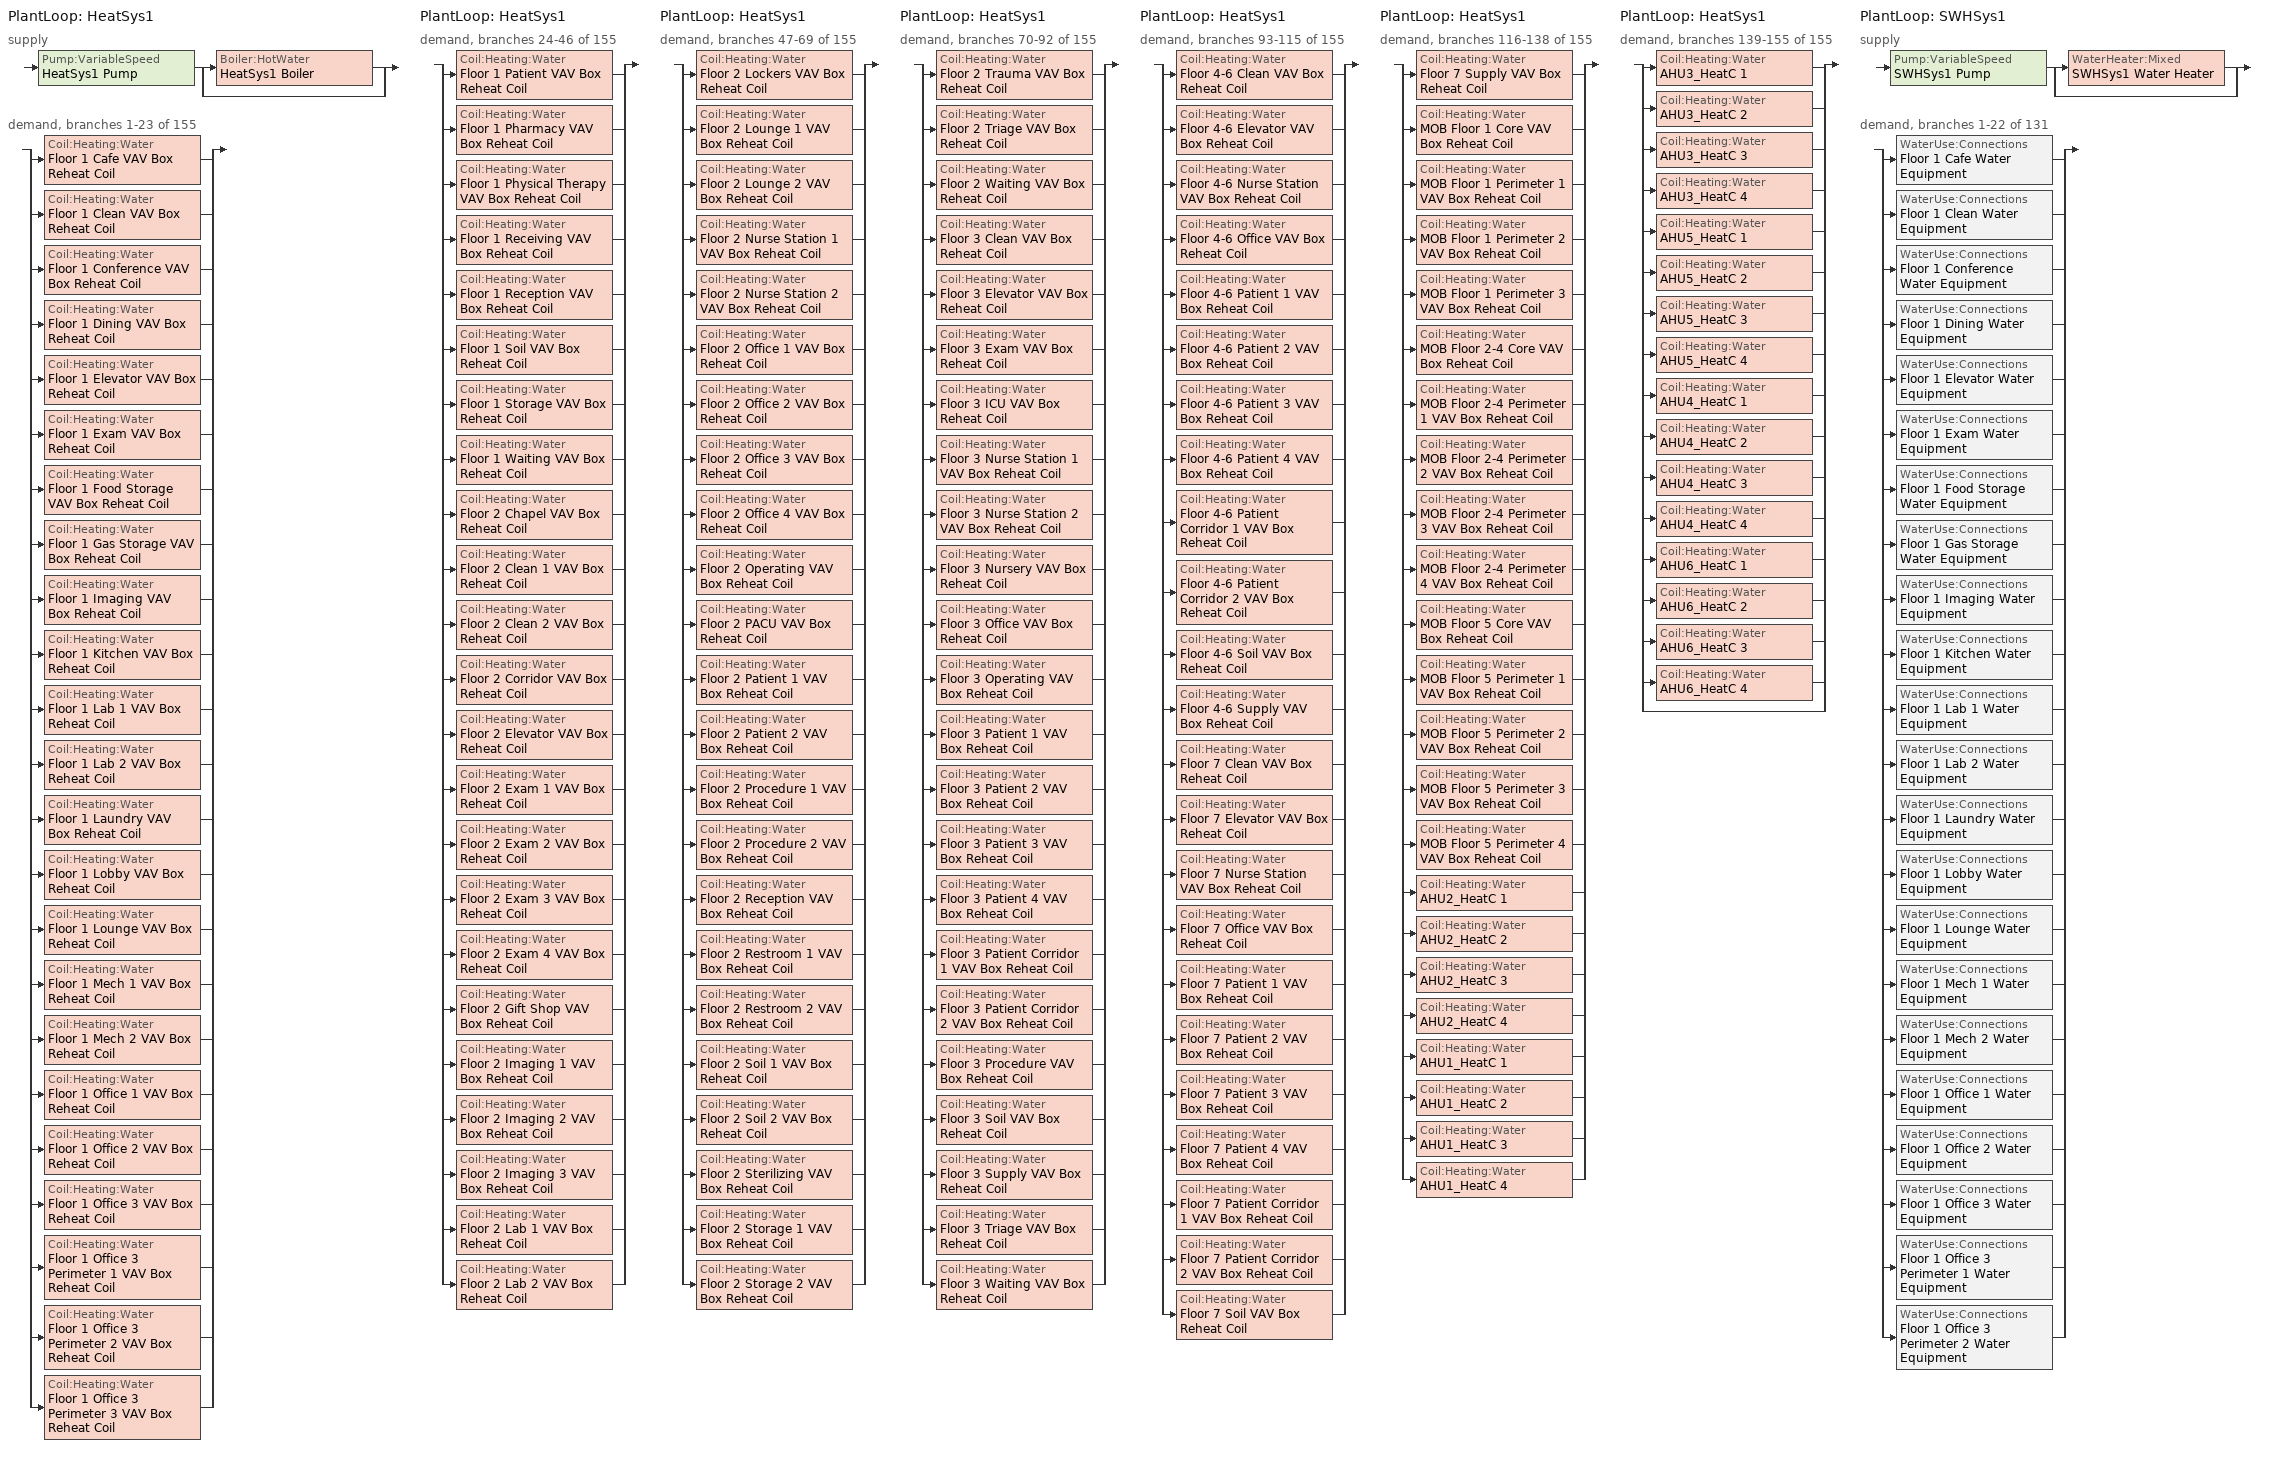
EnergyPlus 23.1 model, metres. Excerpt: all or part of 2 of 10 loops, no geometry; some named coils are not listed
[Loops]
PlantLoop 'HeatSys1'
 supply: Pump:VariableSpeed 'HeatSys1 Pump' > split
  | Boiler:HotWater 'HeatSys1 Boiler'
  | bypass
 demand, branches 1-23 of 155: split
  | Coil:Heating:Water 'Floor 1 Cafe VAV Box Reheat Coil'
  | Coil:Heating:Water 'Floor 1 Clean VAV Box Reheat Coil'
  | Coil:Heating:Water 'Floor 1 Conference VAV Box Reheat Coil'
  | Coil:Heating:Water 'Floor 1 Dining VAV Box Reheat Coil'
  | Coil:Heating:Water 'Floor 1 Elevator VAV Box Reheat Coil'
  | Coil:Heating:Water 'Floor 1 Exam VAV Box Reheat Coil'
  | Coil:Heating:Water 'Floor 1 Food Storage VAV Box Reheat Coil'
  | Coil:Heating:Water 'Floor 1 Gas Storage VAV Box Reheat Coil'
  | Coil:Heating:Water 'Floor 1 Imaging VAV Box Reheat Coil'
  | Coil:Heating:Water 'Floor 1 Kitchen VAV Box Reheat Coil'
  | Coil:Heating:Water 'Floor 1 Lab 1 VAV Box Reheat Coil'
  | Coil:Heating:Water 'Floor 1 Lab 2 VAV Box Reheat Coil'
  | Coil:Heating:Water 'Floor 1 Laundry VAV Box Reheat Coil'
  | Coil:Heating:Water 'Floor 1 Lobby VAV Box Reheat Coil'
  | Coil:Heating:Water 'Floor 1 Lounge VAV Box Reheat Coil'
  | Coil:Heating:Water 'Floor 1 Mech 1 VAV Box Reheat Coil'
  | Coil:Heating:Water 'Floor 1 Mech 2 VAV Box Reheat Coil'
  | Coil:Heating:Water 'Floor 1 Office 1 VAV Box Reheat Coil'
  | Coil:Heating:Water 'Floor 1 Office 2 VAV Box Reheat Coil'
  | Coil:Heating:Water 'Floor 1 Office 3 VAV Box Reheat Coil'
  | Coil:Heating:Water 'Floor 1 Office 3 Perimeter 1 VAV Box Reheat Coil'
  | Coil:Heating:Water 'Floor 1 Office 3 Perimeter 2 VAV Box Reheat Coil'
  | Coil:Heating:Water 'Floor 1 Office 3 Perimeter 3 VAV Box Reheat Coil'
PlantLoop 'HeatSys1'
 demand, branches 24-46 of 155: split
  | Coil:Heating:Water 'Floor 1 Patient VAV Box Reheat Coil'
  | Coil:Heating:Water 'Floor 1 Pharmacy VAV Box Reheat Coil'
  | Coil:Heating:Water 'Floor 1 Physical Therapy VAV Box Reheat Coil'
  | Coil:Heating:Water 'Floor 1 Receiving VAV Box Reheat Coil'
  | Coil:Heating:Water 'Floor 1 Reception VAV Box Reheat Coil'
  | Coil:Heating:Water 'Floor 1 Soil VAV Box Reheat Coil'
  | Coil:Heating:Water 'Floor 1 Storage VAV Box Reheat Coil'
  | Coil:Heating:Water 'Floor 1 Waiting VAV Box Reheat Coil'
  | Coil:Heating:Water 'Floor 2 Chapel VAV Box Reheat Coil'
  | Coil:Heating:Water 'Floor 2 Clean 1 VAV Box Reheat Coil'
  | Coil:Heating:Water 'Floor 2 Clean 2 VAV Box Reheat Coil'
  | Coil:Heating:Water 'Floor 2 Corridor VAV Box Reheat Coil'
  | Coil:Heating:Water 'Floor 2 Elevator VAV Box Reheat Coil'
  | Coil:Heating:Water 'Floor 2 Exam 1 VAV Box Reheat Coil'
  | Coil:Heating:Water 'Floor 2 Exam 2 VAV Box Reheat Coil'
  | Coil:Heating:Water 'Floor 2 Exam 3 VAV Box Reheat Coil'
  | Coil:Heating:Water 'Floor 2 Exam 4 VAV Box Reheat Coil'
  | Coil:Heating:Water 'Floor 2 Gift Shop VAV Box Reheat Coil'
  | Coil:Heating:Water 'Floor 2 Imaging 1 VAV Box Reheat Coil'
  | Coil:Heating:Water 'Floor 2 Imaging 2 VAV Box Reheat Coil'
  | Coil:Heating:Water 'Floor 2 Imaging 3 VAV Box Reheat Coil'
  | Coil:Heating:Water 'Floor 2 Lab 1 VAV Box Reheat Coil'
  | Coil:Heating:Water 'Floor 2 Lab 2 VAV Box Reheat Coil'
PlantLoop 'HeatSys1'
 demand, branches 47-69 of 155: split
  | Coil:Heating:Water 'Floor 2 Lockers VAV Box Reheat Coil'
  | Coil:Heating:Water 'Floor 2 Lounge 1 VAV Box Reheat Coil'
  | Coil:Heating:Water 'Floor 2 Lounge 2 VAV Box Reheat Coil'
  | Coil:Heating:Water 'Floor 2 Nurse Station 1 VAV Box Reheat Coil'
  | Coil:Heating:Water 'Floor 2 Nurse Station 2 VAV Box Reheat Coil'
  | Coil:Heating:Water 'Floor 2 Office 1 VAV Box Reheat Coil'
  | Coil:Heating:Water 'Floor 2 Office 2 VAV Box Reheat Coil'
  | Coil:Heating:Water 'Floor 2 Office 3 VAV Box Reheat Coil'
  | Coil:Heating:Water 'Floor 2 Office 4 VAV Box Reheat Coil'
  | Coil:Heating:Water 'Floor 2 Operating VAV Box Reheat Coil'
  | Coil:Heating:Water 'Floor 2 PACU VAV Box Reheat Coil'
  | Coil:Heating:Water 'Floor 2 Patient 1 VAV Box Reheat Coil'
  | Coil:Heating:Water 'Floor 2 Patient 2 VAV Box Reheat Coil'
  | Coil:Heating:Water 'Floor 2 Procedure 1 VAV Box Reheat Coil'
  | Coil:Heating:Water 'Floor 2 Procedure 2 VAV Box Reheat Coil'
  | Coil:Heating:Water 'Floor 2 Reception VAV Box Reheat Coil'
  | Coil:Heating:Water 'Floor 2 Restroom 1 VAV Box Reheat Coil'
  | Coil:Heating:Water 'Floor 2 Restroom 2 VAV Box Reheat Coil'
  | Coil:Heating:Water 'Floor 2 Soil 1 VAV Box Reheat Coil'
  | Coil:Heating:Water 'Floor 2 Soil 2 VAV Box Reheat Coil'
  | Coil:Heating:Water 'Floor 2 Sterilizing VAV Box Reheat Coil'
  | Coil:Heating:Water 'Floor 2 Storage 1 VAV Box Reheat Coil'
  | Coil:Heating:Water 'Floor 2 Storage 2 VAV Box Reheat Coil'
PlantLoop 'HeatSys1'
 demand, branches 70-92 of 155: split
  | Coil:Heating:Water 'Floor 2 Trauma VAV Box Reheat Coil'
  | Coil:Heating:Water 'Floor 2 Triage VAV Box Reheat Coil'
  | Coil:Heating:Water 'Floor 2 Waiting VAV Box Reheat Coil'
  | Coil:Heating:Water 'Floor 3 Clean VAV Box Reheat Coil'
  | Coil:Heating:Water 'Floor 3 Elevator VAV Box Reheat Coil'
  | Coil:Heating:Water 'Floor 3 Exam VAV Box Reheat Coil'
  | Coil:Heating:Water 'Floor 3 ICU VAV Box Reheat Coil'
  | Coil:Heating:Water 'Floor 3 Nurse Station 1 VAV Box Reheat Coil'
  | Coil:Heating:Water 'Floor 3 Nurse Station 2 VAV Box Reheat Coil'
  | Coil:Heating:Water 'Floor 3 Nursery VAV Box Reheat Coil'
  | Coil:Heating:Water 'Floor 3 Office VAV Box Reheat Coil'
  | Coil:Heating:Water 'Floor 3 Operating VAV Box Reheat Coil'
  | Coil:Heating:Water 'Floor 3 Patient 1 VAV Box Reheat Coil'
  | Coil:Heating:Water 'Floor 3 Patient 2 VAV Box Reheat Coil'
  | Coil:Heating:Water 'Floor 3 Patient 3 VAV Box Reheat Coil'
  | Coil:Heating:Water 'Floor 3 Patient 4 VAV Box Reheat Coil'
  | Coil:Heating:Water 'Floor 3 Patient Corridor 1 VAV Box Reheat Coil'
  | Coil:Heating:Water 'Floor 3 Patient Corridor 2 VAV Box Reheat Coil'
  | Coil:Heating:Water 'Floor 3 Procedure VAV Box Reheat Coil'
  | Coil:Heating:Water 'Floor 3 Soil VAV Box Reheat Coil'
  | Coil:Heating:Water 'Floor 3 Supply VAV Box Reheat Coil'
  | Coil:Heating:Water 'Floor 3 Triage VAV Box Reheat Coil'
  | Coil:Heating:Water 'Floor 3 Waiting VAV Box Reheat Coil'
PlantLoop 'HeatSys1'
 demand, branches 93-115 of 155: split
  | Coil:Heating:Water 'Floor 4-6 Clean VAV Box Reheat Coil'
  | Coil:Heating:Water 'Floor 4-6 Elevator VAV Box Reheat Coil'
  | Coil:Heating:Water 'Floor 4-6 Nurse Station VAV Box Reheat Coil'
  | Coil:Heating:Water 'Floor 4-6 Office VAV Box Reheat Coil'
  | Coil:Heating:Water 'Floor 4-6 Patient 1 VAV Box Reheat Coil'
  | Coil:Heating:Water 'Floor 4-6 Patient 2 VAV Box Reheat Coil'
  | Coil:Heating:Water 'Floor 4-6 Patient 3 VAV Box Reheat Coil'
  | Coil:Heating:Water 'Floor 4-6 Patient 4 VAV Box Reheat Coil'
  | Coil:Heating:Water 'Floor 4-6 Patient Corridor 1 VAV Box Reheat Coil'
  | Coil:Heating:Water 'Floor 4-6 Patient Corridor 2 VAV Box Reheat Coil'
  | Coil:Heating:Water 'Floor 4-6 Soil VAV Box Reheat Coil'
  | Coil:Heating:Water 'Floor 4-6 Supply VAV Box Reheat Coil'
  | Coil:Heating:Water 'Floor 7 Clean VAV Box Reheat Coil'
  | Coil:Heating:Water 'Floor 7 Elevator VAV Box Reheat Coil'
  | Coil:Heating:Water 'Floor 7 Nurse Station VAV Box Reheat Coil'
  | Coil:Heating:Water 'Floor 7 Office VAV Box Reheat Coil'
  | Coil:Heating:Water 'Floor 7 Patient 1 VAV Box Reheat Coil'
  | Coil:Heating:Water 'Floor 7 Patient 2 VAV Box Reheat Coil'
  | Coil:Heating:Water 'Floor 7 Patient 3 VAV Box Reheat Coil'
  | Coil:Heating:Water 'Floor 7 Patient 4 VAV Box Reheat Coil'
  | Coil:Heating:Water 'Floor 7 Patient Corridor 1 VAV Box Reheat Coil'
  | Coil:Heating:Water 'Floor 7 Patient Corridor 2 VAV Box Reheat Coil'
  | Coil:Heating:Water 'Floor 7 Soil VAV Box Reheat Coil'
PlantLoop 'HeatSys1'
 demand, branches 116-138 of 155: split
  | Coil:Heating:Water 'Floor 7 Supply VAV Box Reheat Coil'
  | Coil:Heating:Water 'MOB Floor 1 Core VAV Box Reheat Coil'
  | Coil:Heating:Water 'MOB Floor 1 Perimeter 1 VAV Box Reheat Coil'
  | Coil:Heating:Water 'MOB Floor 1 Perimeter 2 VAV Box Reheat Coil'
  | Coil:Heating:Water 'MOB Floor 1 Perimeter 3 VAV Box Reheat Coil'
  | Coil:Heating:Water 'MOB Floor 2-4 Core VAV Box Reheat Coil'
  | Coil:Heating:Water 'MOB Floor 2-4 Perimeter 1 VAV Box Reheat Coil'
  | Coil:Heating:Water 'MOB Floor 2-4 Perimeter 2 VAV Box Reheat Coil'
  | Coil:Heating:Water 'MOB Floor 2-4 Perimeter 3 VAV Box Reheat Coil'
  | Coil:Heating:Water 'MOB Floor 2-4 Perimeter 4 VAV Box Reheat Coil'
  | Coil:Heating:Water 'MOB Floor 5 Core VAV Box Reheat Coil'
  | Coil:Heating:Water 'MOB Floor 5 Perimeter 1 VAV Box Reheat Coil'
  | Coil:Heating:Water 'MOB Floor 5 Perimeter 2 VAV Box Reheat Coil'
  | Coil:Heating:Water 'MOB Floor 5 Perimeter 3 VAV Box Reheat Coil'
  | Coil:Heating:Water 'MOB Floor 5 Perimeter 4 VAV Box Reheat Coil'
  | Coil:Heating:Water 'AHU2_HeatC 1'
  | Coil:Heating:Water 'AHU2_HeatC 2'
  | Coil:Heating:Water 'AHU2_HeatC 3'
  | Coil:Heating:Water 'AHU2_HeatC 4'
  | Coil:Heating:Water 'AHU1_HeatC 1'
  | Coil:Heating:Water 'AHU1_HeatC 2'
  | Coil:Heating:Water 'AHU1_HeatC 3'
  | Coil:Heating:Water 'AHU1_HeatC 4'
PlantLoop 'HeatSys1'
 demand, branches 139-155 of 155: split
  | Coil:Heating:Water 'AHU3_HeatC 1'
  | Coil:Heating:Water 'AHU3_HeatC 2'
  | Coil:Heating:Water 'AHU3_HeatC 3'
  | Coil:Heating:Water 'AHU3_HeatC 4'
  | Coil:Heating:Water 'AHU5_HeatC 1'
  | Coil:Heating:Water 'AHU5_HeatC 2'
  | Coil:Heating:Water 'AHU5_HeatC 3'
  | Coil:Heating:Water 'AHU5_HeatC 4'
  | Coil:Heating:Water 'AHU4_HeatC 1'
  | Coil:Heating:Water 'AHU4_HeatC 2'
  | Coil:Heating:Water 'AHU4_HeatC 3'
  | Coil:Heating:Water 'AHU4_HeatC 4'
  | Coil:Heating:Water 'AHU6_HeatC 1'
  | Coil:Heating:Water 'AHU6_HeatC 2'
  | Coil:Heating:Water 'AHU6_HeatC 3'
  | Coil:Heating:Water 'AHU6_HeatC 4'
  | bypass
PlantLoop 'SWHSys1'
 supply: Pump:VariableSpeed 'SWHSys1 Pump' > split
  | WaterHeater:Mixed 'SWHSys1 Water Heater'
  | bypass
 demand, branches 1-22 of 131: split
  | WaterUse:Connections 'Floor 1 Cafe Water Equipment'
  | WaterUse:Connections 'Floor 1 Clean Water Equipment'
  | WaterUse:Connections 'Floor 1 Conference Water Equipment'
  | WaterUse:Connections 'Floor 1 Dining Water Equipment'
  | WaterUse:Connections 'Floor 1 Elevator Water Equipment'
  | WaterUse:Connections 'Floor 1 Exam Water Equipment'
  | WaterUse:Connections 'Floor 1 Food Storage Water Equipment'
  | WaterUse:Connections 'Floor 1 Gas Storage Water Equipment'
  | WaterUse:Connections 'Floor 1 Imaging Water Equipment'
  | WaterUse:Connections 'Floor 1 Kitchen Water Equipment'
  | WaterUse:Connections 'Floor 1 Lab 1 Water Equipment'
  | WaterUse:Connections 'Floor 1 Lab 2 Water Equipment'
  | WaterUse:Connections 'Floor 1 Laundry Water Equipment'
  | WaterUse:Connections 'Floor 1 Lobby Water Equipment'
  | WaterUse:Connections 'Floor 1 Lounge Water Equipment'
  | WaterUse:Connections 'Floor 1 Mech 1 Water Equipment'
  | WaterUse:Connections 'Floor 1 Mech 2 Water Equipment'
  | WaterUse:Connections 'Floor 1 Office 1 Water Equipment'
  | WaterUse:Connections 'Floor 1 Office 2 Water Equipment'
  | WaterUse:Connections 'Floor 1 Office 3 Water Equipment'
  | WaterUse:Connections 'Floor 1 Office 3 Perimeter 1 Water Equipment'
  | WaterUse:Connections 'Floor 1 Office 3 Perimeter 2 Water Equipment'
[Boiler:HotWater]
HeatSys1 Boiler: Boiler flow mode=LeavingSetpointModulated; Design water flow rate=Autosize; Efficiency curve temperature evaluation variable=LeavingBoiler; Fuel type=NaturalGas; Maximum part load ratio=1.1; Minimum part load ratio=0; Nominal capacity=Autosize; Nominal thermal efficiency=0.96; Normalized boiler efficiency curve=HeatSys1 Boiler Non-Condensing Boiler Curve; Optimum part load ratio=1; Parasitic electric load=0; Sizing factor=0.5; Water outlet upper temperature limit=95
[Coil:Heating:Water] Availability schedule=ALWAYS_ON; Maximum water flow rate=Autosize; Performance input method=UFactorTimesAreaAndDesignWaterFlowRate; Rated capacity=Autosize; Rated inlet air temperature=16.6; Rated inlet water temperature=82.2; Rated outlet air temperature=32.2; Rated outlet water temperature=71.1; U factor times area value=Autosize
Floor 1 Cafe VAV Box Reheat Coil; Floor 1 Clean VAV Box Reheat Coil; Floor 1 Conference VAV Box Reheat Coil; Floor 1 Dining VAV Box Reheat Coil; Floor 1 Elevator VAV Box Reheat Coil; Floor 1 Exam VAV Box Reheat Coil; Floor 1 Food Storage VAV Box Reheat Coil; Floor 1 Gas Storage VAV Box Reheat Coil; Floor 1 Imaging VAV Box Reheat Coil; Floor 1 Kitchen VAV Box Reheat Coil; Floor 1 Lab 1 VAV Box Reheat Coil; Floor 1 Lab 2 VAV Box Reheat Coil; Floor 1 Laundry VAV Box Reheat Coil; Floor 1 Lobby VAV Box Reheat Coil; Floor 1 Lounge VAV Box Reheat Coil; Floor 1 Mech 1 VAV Box Reheat Coil; Floor 1 Mech 2 VAV Box Reheat Coil; Floor 1 Office 1 VAV Box Reheat Coil; Floor 1 Office 2 VAV Box Reheat Coil; Floor 1 Office 3 Perimeter 1 VAV Box Reheat Coil; Floor 1 Office 3 Perimeter 2 VAV Box Reheat Coil; Floor 1 Office 3 Perimeter 3 VAV Box Reheat Coil; Floor 1 Office 3 VAV Box Reheat Coil; Floor 1 Patient VAV Box Reheat Coil; Floor 1 Pharmacy VAV Box Reheat Coil; Floor 1 Physical Therapy VAV Box Reheat Coil; Floor 1 Receiving VAV Box Reheat Coil; Floor 1 Reception VAV Box Reheat Coil; Floor 1 Soil VAV Box Reheat Coil; Floor 1 Storage VAV Box Reheat Coil; Floor 1 Waiting VAV Box Reheat Coil; Floor 2 Chapel VAV Box Reheat Coil; Floor 2 Clean 1 VAV Box Reheat Coil; Floor 2 Clean 2 VAV Box Reheat Coil; Floor 2 Corridor VAV Box Reheat Coil; Floor 2 Elevator VAV Box Reheat Coil; Floor 2 Exam 1 VAV Box Reheat Coil; Floor 2 Exam 2 VAV Box Reheat Coil; Floor 2 Exam 3 VAV Box Reheat Coil; Floor 2 Exam 4 VAV Box Reheat Coil; Floor 2 Gift Shop VAV Box Reheat Coil; Floor 2 Imaging 1 VAV Box Reheat Coil; Floor 2 Imaging 2 VAV Box Reheat Coil; Floor 2 Imaging 3 VAV Box Reheat Coil; Floor 2 Lab 1 VAV Box Reheat Coil; Floor 2 Lab 2 VAV Box Reheat Coil; Floor 2 Lockers VAV Box Reheat Coil; Floor 2 Lounge 1 VAV Box Reheat Coil; Floor 2 Lounge 2 VAV Box Reheat Coil; Floor 2 Nurse Station 1 VAV Box Reheat Coil; Floor 2 Nurse Station 2 VAV Box Reheat Coil; Floor 2 Office 1 VAV Box Reheat Coil; Floor 2 Office 2 VAV Box Reheat Coil; Floor 2 Office 3 VAV Box Reheat Coil; Floor 2 Office 4 VAV Box Reheat Coil; Floor 2 Operating VAV Box Reheat Coil; Floor 2 PACU VAV Box Reheat Coil; Floor 2 Patient 1 VAV Box Reheat Coil; Floor 2 Patient 2 VAV Box Reheat Coil; Floor 2 Procedure 1 VAV Box Reheat Coil; Floor 2 Procedure 2 VAV Box Reheat Coil; Floor 2 Reception VAV Box Reheat Coil; Floor 2 Restroom 1 VAV Box Reheat Coil; Floor 2 Restroom 2 VAV Box Reheat Coil; Floor 2 Soil 1 VAV Box Reheat Coil; Floor 2 Soil 2 VAV Box Reheat Coil; Floor 2 Sterilizing VAV Box Reheat Coil; Floor 2 Storage 1 VAV Box Reheat Coil; Floor 2 Storage 2 VAV Box Reheat Coil; Floor 2 Trauma VAV Box Reheat Coil; Floor 2 Triage VAV Box Reheat Coil; Floor 2 Waiting VAV Box Reheat Coil; Floor 3 Clean VAV Box Reheat Coil; Floor 3 Elevator VAV Box Reheat Coil; Floor 3 Exam VAV Box Reheat Coil; Floor 3 ICU VAV Box Reheat Coil; Floor 3 Nurse Station 1 VAV Box Reheat Coil; Floor 3 Nurse Station 2 VAV Box Reheat Coil; Floor 3 Nursery VAV Box Reheat Coil; Floor 3 Office VAV Box Reheat Coil; Floor 3 Operating VAV Box Reheat Coil; Floor 3 Patient 1 VAV Box Reheat Coil; Floor 3 Patient 2 VAV Box Reheat Coil; Floor 3 Patient 3 VAV Box Reheat Coil; Floor 3 Patient 4 VAV Box Reheat Coil; Floor 3 Patient Corridor 1 VAV Box Reheat Coil; Floor 3 Patient Corridor 2 VAV Box Reheat Coil; Floor 3 Procedure VAV Box Reheat Coil; Floor 3 Soil VAV Box Reheat Coil; Floor 3 Supply VAV Box Reheat Coil; Floor 3 Triage VAV Box Reheat Coil; Floor 3 Waiting VAV Box Reheat Coil; Floor 4-6 Clean VAV Box Reheat Coil; Floor 4-6 Elevator VAV Box Reheat Coil; Floor 4-6 Nurse Station VAV Box Reheat Coil; Floor 4-6 Office VAV Box Reheat Coil; Floor 4-6 Patient 1 VAV Box Reheat Coil; Floor 4-6 Patient 2 VAV Box Reheat Coil; Floor 4-6 Patient 3 VAV Box Reheat Coil; Floor 4-6 Patient 4 VAV Box Reheat Coil; Floor 4-6 Patient Corridor 1 VAV Box Reheat Coil; Floor 4-6 Patient Corridor 2 VAV Box Reheat Coil; Floor 4-6 Soil VAV Box Reheat Coil; Floor 4-6 Supply VAV Box Reheat Coil; Floor 7 Clean VAV Box Reheat Coil; Floor 7 Elevator VAV Box Reheat Coil; Floor 7 Nurse Station VAV Box Reheat Coil; Floor 7 Office VAV Box Reheat Coil; Floor 7 Patient 1 VAV Box Reheat Coil; Floor 7 Patient 2 VAV Box Reheat Coil; Floor 7 Patient 3 VAV Box Reheat Coil; Floor 7 Patient 4 VAV Box Reheat Coil; Floor 7 Patient Corridor 1 VAV Box Reheat Coil; Floor 7 Patient Corridor 2 VAV Box Reheat Coil; Floor 7 Soil VAV Box Reheat Coil; Floor 7 Supply VAV Box Reheat Coil; MOB Floor 1 Core VAV Box Reheat Coil; MOB Floor 1 Perimeter 1 VAV Box Reheat Coil; MOB Floor 1 Perimeter 2 VAV Box Reheat Coil; MOB Floor 1 Perimeter 3 VAV Box Reheat Coil; MOB Floor 2-4 Core VAV Box Reheat Coil; MOB Floor 2-4 Perimeter 1 VAV Box Reheat Coil; MOB Floor 2-4 Perimeter 2 VAV Box Reheat Coil; MOB Floor 2-4 Perimeter 3 VAV Box Reheat Coil; MOB Floor 2-4 Perimeter 4 VAV Box Reheat Coil; MOB Floor 5 Core VAV Box Reheat Coil; MOB Floor 5 Perimeter 1 VAV Box Reheat Coil; MOB Floor 5 Perimeter 2 VAV Box Reheat Coil; MOB Floor 5 Perimeter 3 VAV Box Reheat Coil; MOB Floor 5 Perimeter 4 VAV Box Reheat Coil
[PlantEquipmentList]
HeatSys1 Equipment List: HeatSys1 Boiler, Boiler:HotWater
SWHSys1 Equipment List: SWHSys1 Water Heater, WaterHeater:Mixed
[PlantEquipmentOperation:HeatingLoad] Load range 1 lower limit=0; Load range 1 upper limit=1e+15
Name | Range 1 equipment list
HeatSys1 Operation Scheme | HeatSys1 Equipment List
SWHSys1 Operation Scheme | SWHSys1 Equipment List
[PlantEquipmentOperationSchemes] Control scheme 1 schedule=PlantOnSched
Name | Control scheme 1
HeatSys1 Loop Operation Scheme List | HeatSys1 Operation Scheme
SWHSys1 Loop Operation Scheme List | SWHSys1 Operation Scheme
[PlantLoop] Fluid type=Water; Load distribution scheme=Optimal; Maximum loop flow rate=Autosize; Minimum loop flow rate=0; Minimum loop temperature=10; Plant loop volume=Autocalculate
Name | Maximum loop temperature | Plant equipment operation scheme
HeatSys1 | 100 | HeatSys1 Loop Operation Scheme List
SWHSys1 | 60 | SWHSys1 Loop Operation Scheme List
[Pump:VariableSpeed] Design maximum flow rate=Autosize; Design minimum flow rate=0; Design power consumption=Autosize; Fraction of motor inefficiencies to fluid stream=0; Pump control type=Intermittent; Coefficient 1 of the part load performance curve=0; Coefficient 2 of the part load performance curve=1; Coefficient 3 of the part load performance curve=0; Coefficient 4 of the part load performance curve=0
Name | Design pump head | Motor efficiency
HeatSys1 Pump | 179352 | 0.75
SWHSys1 Pump | 0.1 | 1
[SetpointManager:OutdoorAirReset] Control variable=Temperature; Outdoor high temperature=10; Outdoor low temperature=-17.8; Setpoint at outdoor high temperature=65.56; Setpoint at outdoor low temperature=82.2
Name | Setpoint node or nodelist
HeatSys1 Boiler Setpoint Manager | HeatSys1 Supply Equipment Outlet Node
HeatSys1 Loop Setpoint Manager | HeatSys1 Supply Outlet Node
[SetpointManager:Scheduled]
SWHSys1 Loop Setpoint Manager: Control variable=Temperature; Schedule=SWHSys1-Loop-Temp-Schedule; Setpoint node or nodelist=SWHSys1 Supply Outlet Node
[Sizing:Plant] Loop design temperature difference=5; Loop type=Heating
Name | Design loop exit temperature
SWHSys1 | 60
HeatSys1 | 82.2
[WaterHeater:Mixed]
SWHSys1 Water Heater: Ambient temperature indicator=Schedule; Ambient temperature schedule=SWHSys1 Water Heater Ambient Temperature Schedule Name; Deadband temperature difference=2; Heater control type=Cycle; Heater fuel type=NaturalGas; Heater maximum capacity=845000; Heater thermal efficiency=0.8; Indirect water heating recovery time=1.5; Maximum temperature limit=82.2222; Off cycle loss coefficient to ambient temperature=6; Off cycle parasitic fuel consumption rate=20; Off cycle parasitic fuel type=NaturalGas; Off cycle parasitic heat fraction to tank=0.8; On cycle loss coefficient to ambient temperature=6; On cycle parasitic fuel type=NaturalGas; Setpoint temperature schedule=SWHSys1 Water Heater Setpoint Temperature Schedule Name; Source side design flow rate=Autosize; Source side effectiveness=1; Tank volume=3; Use side design flow rate=Autosize; Use side effectiveness=1
[WaterUse:Connections]
Name | Water use equipment name 1
Floor 1 Cafe Water Equipment | Floor 1 Cafe Water Equipment
Floor 1 Clean Water Equipment | Floor 1 Clean Water Equipment
Floor 1 Conference Water Equipment | Floor 1 Conference Water Equipment
Floor 1 Dining Water Equipment | Floor 1 Dining Water Equipment
Floor 1 Elevator Water Equipment | Floor 1 Elevator Water Equipment
Floor 1 Exam Water Equipment | Floor 1 Exam Water Equipment
Floor 1 Food Storage Water Equipment | Floor 1 Food Storage Water Equipment
Floor 1 Gas Storage Water Equipment | Floor 1 Gas Storage Water Equipment
Floor 1 Imaging Water Equipment | Floor 1 Imaging Water Equipment
Floor 1 Kitchen Water Equipment | Floor 1 Kitchen Water Equipment
Floor 1 Lab 1 Water Equipment | Floor 1 Lab 1 Water Equipment
Floor 1 Lab 2 Water Equipment | Floor 1 Lab 2 Water Equipment
Floor 1 Laundry Water Equipment | Floor 1 Laundry Water Equipment
Floor 1 Lobby Water Equipment | Floor 1 Lobby Water Equipment
Floor 1 Lounge Water Equipment | Floor 1 Lounge Water Equipment
Floor 1 Mech 1 Water Equipment | Floor 1 Mech 1 Water Equipment
Floor 1 Mech 2 Water Equipment | Floor 1 Mech 2 Water Equipment
Floor 1 Office 1 Water Equipment | Floor 1 Office 1 Water Equipment
Floor 1 Office 2 Water Equipment | Floor 1 Office 2 Water Equipment
Floor 1 Office 3 Perimeter 1 Water Equipment | Floor 1 Office 3 Perimeter 1 Water Equipment
Floor 1 Office 3 Perimeter 2 Water Equipment | Floor 1 Office 3 Perimeter 2 Water Equipment
Floor 1 Office 3 Water Equipment | Floor 1 Office 3 Water Equipment
[WaterUse:Equipment]
Name | Zone | Flow rate fraction schedule | Hot water supply temperature schedule | Latent fraction schedule | Peak flow rate | Sensible fraction schedule | Target temperature schedule
Floor 1 Cafe Water Equipment | Floor 1 Cafe | BLDG_OCC_SCH_DINING | Floor 1 Cafe Water Equipment Hot Supply Temp Sched | Floor 1 Cafe Water Equipment Latent fract sched | 0.000160163 | Floor 1 Cafe Water Equipment Sensible fract sched | Floor 1 Cafe Water Equipment Temp Sched
Floor 1 Clean Water Equipment | Floor 1 Clean | BLDG_OCC_SCH_24_7 | Floor 1 Clean Water Equipment Hot Supply Temp Sched | Floor 1 Clean Water Equipment Latent fract sched | 0 | Floor 1 Clean Water Equipment Sensible fract sched | Floor 1 Clean Water Equipment Temp Sched
Floor 1 Conference Water Equipment | Floor 1 Conference | BLDG_OCC_SCH_OFFICE | Floor 1 Conference Water Equipment Hot Supply Temp Sched | Floor 1 Conference Water Equipment Latent fract sched | 6.14151e-05 | Floor 1 Conference Water Equipment Sensible fract sched | Floor 1 Conference Water Equipment Temp Sched
Floor 1 Dining Water Equipment | Floor 1 Dining | BLDG_OCC_SCH_DINING | Floor 1 Dining Water Equipment Hot Supply Temp Sched | Floor 1 Dining Water Equipment Latent fract sched | 0.000137286 | Floor 1 Dining Water Equipment Sensible fract sched | Floor 1 Dining Water Equipment Temp Sched
Floor 1 Elevator Water Equipment | Floor 1 Elevator | BLDG_OCC_SCH_24_7 | Floor 1 Elevator Water Equipment Hot Supply Temp Sched | Floor 1 Elevator Water Equipment Latent fract sched | 0 | Floor 1 Elevator Water Equipment Sensible fract sched | Floor 1 Elevator Water Equipment Temp Sched
Floor 1 Exam Water Equipment | Floor 1 Exam | BLDG_OCC_SCH_OFFICE | Floor 1 Exam Water Equipment Hot Supply Temp Sched | Floor 1 Exam Water Equipment Latent fract sched | 5.25976e-06 | Floor 1 Exam Water Equipment Sensible fract sched | Floor 1 Exam Water Equipment Temp Sched
Floor 1 Food Storage Water Equipment | Floor 1 Food Storage | KITCHEN_SWH_SCH | Floor 1 Food Storage Water Equipment Hot Supply Temp Sched | Floor 1 Food Storage Water Equipment Latent fract sched | 0.00013985 | Floor 1 Food Storage Water Equipment Sensible fract sched | Floor 1 Food Storage Water Equipment Temp Sched
Floor 1 Gas Storage Water Equipment | Floor 1 Gas Storage | BLDG_OCC_SCH_24_7 | Floor 1 Gas Storage Water Equipment Hot Supply Temp Sched | Floor 1 Gas Storage Water Equipment Latent fract sched | 0 | Floor 1 Gas Storage Water Equipment Sensible fract sched | Floor 1 Gas Storage Water Equipment Temp Sched
Floor 1 Imaging Water Equipment | Floor 1 Imaging | BLDG_OCC_SCH_24_7 | Floor 1 Imaging Water Equipment Hot Supply Temp Sched | Floor 1 Imaging Water Equipment Latent fract sched | 6.05458e-06 | Floor 1 Imaging Water Equipment Sensible fract sched | Floor 1 Imaging Water Equipment Temp Sched
Floor 1 Kitchen Water Equipment | Floor 1 Kitchen | KITCHEN_SWH_SCH | Floor 1 Kitchen Water Equipment Hot Supply Temp Sched | Floor 1 Kitchen Water Equipment Latent fract sched | 0.00013985 | Floor 1 Kitchen Water Equipment Sensible fract sched | Floor 1 Kitchen Water Equipment Temp Sched
Floor 1 Lab 1 Water Equipment | Floor 1 Lab 1 | BLDG_OCC_SCH_24_7 | Floor 1 Lab 1 Water Equipment Hot Supply Temp Sched | Floor 1 Lab 1 Water Equipment Latent fract sched | 7.96655e-06 | Floor 1 Lab 1 Water Equipment Sensible fract sched | Floor 1 Lab 1 Water Equipment Temp Sched
Floor 1 Lab 2 Water Equipment | Floor 1 Lab 2 | BLDG_OCC_SCH_24_7 | Floor 1 Lab 2 Water Equipment Hot Supply Temp Sched | Floor 1 Lab 2 Water Equipment Latent fract sched | 1.9518e-05 | Floor 1 Lab 2 Water Equipment Sensible fract sched | Floor 1 Lab 2 Water Equipment Temp Sched
Floor 1 Laundry Water Equipment | Floor 1 Laundry | LAUNDRY_OCC_SCH | Floor 1 Laundry Water Equipment Hot Supply Temp Sched | Floor 1 Laundry Water Equipment Latent fract sched | 3.5643e-05 | Floor 1 Laundry Water Equipment Sensible fract sched | Floor 1 Laundry Water Equipment Temp Sched
Floor 1 Lobby Water Equipment | Floor 1 Lobby | BLDG_OCC_SCH_24_7 | Floor 1 Lobby Water Equipment Hot Supply Temp Sched | Floor 1 Lobby Water Equipment Latent fract sched | 1.49055e-05 | Floor 1 Lobby Water Equipment Sensible fract sched | Floor 1 Lobby Water Equipment Temp Sched
Floor 1 Lounge Water Equipment | Floor 1 Lounge | BLDG_OCC_SCH_24_7 | Floor 1 Lounge Water Equipment Hot Supply Temp Sched | Floor 1 Lounge Water Equipment Latent fract sched | 0 | Floor 1 Lounge Water Equipment Sensible fract sched | Floor 1 Lounge Water Equipment Temp Sched
Floor 1 Mech 1 Water Equipment | Floor 1 Mech 1 | BLDG_OCC_SCH_OFFICE | Floor 1 Mech 1 Water Equipment Hot Supply Temp Sched | Floor 1 Mech 1 Water Equipment Latent fract sched | 0 | Floor 1 Mech 1 Water Equipment Sensible fract sched | Floor 1 Mech 1 Water Equipment Temp Sched
Floor 1 Mech 2 Water Equipment | Floor 1 Mech 2 | BLDG_OCC_SCH_OFFICE | Floor 1 Mech 2 Water Equipment Hot Supply Temp Sched | Floor 1 Mech 2 Water Equipment Latent fract sched | 0 | Floor 1 Mech 2 Water Equipment Sensible fract sched | Floor 1 Mech 2 Water Equipment Temp Sched
Floor 1 Office 1 Water Equipment | Floor 1 Office 1 | BLDG_OCC_SCH_OFFICE | Floor 1 Office 1 Water Equipment Hot Supply Temp Sched | Floor 1 Office 1 Water Equipment Latent fract sched | 3.89358e-07 | Floor 1 Office 1 Water Equipment Sensible fract sched | Floor 1 Office 1 Water Equipment Temp Sched
Floor 1 Office 2 Water Equipment | Floor 1 Office 2 | BLDG_OCC_SCH_OFFICE | Floor 1 Office 2 Water Equipment Hot Supply Temp Sched | Floor 1 Office 2 Water Equipment Latent fract sched | 2.9988e-07 | Floor 1 Office 2 Water Equipment Sensible fract sched | Floor 1 Office 2 Water Equipment Temp Sched
Floor 1 Office 3 Perimeter 1 Water Equipment | Floor 1 Office 3 Perimeter 1 | BLDG_OCC_SCH_OFFICE | Floor 1 Office 3 Perimeter 1 Water Equipment Hot Supply Temp Sched | Floor 1 Office 3 Perimeter 1 Water Equipment Latent fract sched | 1.5234e-07 | Floor 1 Office 3 Perimeter 1 Water Equipment Sensible fract sched | Floor 1 Office 3 Perimeter 1 Water Equipment Temp Sched
Floor 1 Office 3 Perimeter 2 Water Equipment | Floor 1 Office 3 Perimeter 2 | BLDG_OCC_SCH_OFFICE | Floor 1 Office 3 Perimeter 2 Water Equipment Hot Supply Temp Sched | Floor 1 Office 3 Perimeter 2 Water Equipment Latent fract sched | 9.65482e-08 | Floor 1 Office 3 Perimeter 2 Water Equipment Sensible fract sched | Floor 1 Office 3 Perimeter 2 Water Equipment Temp Sched
Floor 1 Office 3 Water Equipment | Floor 1 Office 3 | BLDG_OCC_SCH_OFFICE | Floor 1 Office 3 Water Equipment Hot Supply Temp Sched | Floor 1 Office 3 Water Equipment Latent fract sched | 1.04436e-06 | Floor 1 Office 3 Water Equipment Sensible fract sched | Floor 1 Office 3 Water Equipment Temp Sched
[Curve:Cubic]
HeatSys1 Boiler Non-Condensing Boiler Curve: Maximum value of x=1; Minimum value of x=0.1; Coefficient1 constant=0.626428; Coefficient2 x=0.645644; Coefficient3 x 2=-0.777207; Coefficient4 x 3=0.313807
[Schedule:Compact]
ALWAYS_ON; PlantOnSched: Through: 12/31, For: AllDays, Until: 24:00, 1
BLDG_OCC_SCH_24_7: Through: 12/31, For: WinterDesignDay, Until: 24:00, 0, For: AllOtherDays, Until: 04:00, 0.4, Until: 06:00, 0.65, Until: 18:00, 0.9, Until: 22:00, 0.65, Until: 24:00, 0.4
BLDG_OCC_SCH_DINING: Through: 12/31, For: SummerDesignDay, Until: 24:00, 1, For: WinterDesignDay, Until: 24:00, 0, For: AllOtherDays, Until: 01:00, 0.05, Until: 05:00, 0, Until: 06:00, 0.05, Until: 07:00, 0.1, Until: 09:00, 0.4, Until: 10:00, 0.2, Until: 11:00, 0.5, Until: 13:00, 0.8, Until: 14:00, 0.7, Until: 15:00, 0.4, Until: 16:00, 0.2, Until: 17:00, 0.5, Until: 19:00, 0.8, Until: 21:00, 0.5, Until: 22:00, 0.35, Until: 24:00, 0.2
BLDG_OCC_SCH_OFFICE: Through: 12/31, For: SummerDesignDay, Until: 06:00, 0, Until: 22:00, 1, Until: 24:00, 0.05, For: WinterDesignDay, Until: 24:00, 0, For: Weekdays, Until: 05:00, 0, Until: 06:00, 0.1, Until: 07:00, 0.2, Until: 12:00, 0.95, Until: 13:00, 0.5, Until: 17:00, 0.95, Until: 19:00, 0.3, Until: 20:00, 0.1, Until: 24:00, 0.05, For: Saturday, Until: 06:00, 0, Until: 08:00, 0.1, Until: 12:00, 0.3, Until: 17:00, 0.1, Until: 24:00, 0, For: AllOtherDays, Until: 24:00, 0
Floor 1 Cafe Water Equipment Hot Supply Temp Sched; Floor 1 Clean Water Equipment Hot Supply Temp Sched; Floor 1 Conference Water Equipment Hot Supply Temp Sched; Floor 1 Dining Water Equipment Hot Supply Temp Sched; Floor 1 Elevator Water Equipment Hot Supply Temp Sched; Floor 1 Exam Water Equipment Hot Supply Temp Sched; Floor 1 Food Storage Water Equipment Hot Supply Temp Sched; Floor 1 Gas Storage Water Equipment Hot Supply Temp Sched; Floor 1 Imaging Water Equipment Hot Supply Temp Sched; Floor 1 Kitchen Water Equipment Hot Supply Temp Sched; Floor 1 Lab 1 Water Equipment Hot Supply Temp Sched; Floor 1 Lab 2 Water Equipment Hot Supply Temp Sched; Floor 1 Laundry Water Equipment Hot Supply Temp Sched; Floor 1 Lobby Water Equipment Hot Supply Temp Sched; Floor 1 Lounge Water Equipment Hot Supply Temp Sched; Floor 1 Mech 1 Water Equipment Hot Supply Temp Sched; Floor 1 Mech 2 Water Equipment Hot Supply Temp Sched; Floor 1 Office 1 Water Equipment Hot Supply Temp Sched; Floor 1 Office 2 Water Equipment Hot Supply Temp Sched; Floor 1 Office 3 Perimeter 1 Water Equipment Hot Supply Temp Sched; Floor 1 Office 3 Perimeter 2 Water Equipment Hot Supply Temp Sched; Floor 1 Office 3 Water Equipment Hot Supply Temp Sched: Through: 12/31, For: AllDays, Until: 24:00, 55
Floor 1 Cafe Water Equipment Latent fract sched; Floor 1 Clean Water Equipment Latent fract sched; Floor 1 Conference Water Equipment Latent fract sched; Floor 1 Dining Water Equipment Latent fract sched; Floor 1 Elevator Water Equipment Latent fract sched; Floor 1 Exam Water Equipment Latent fract sched; Floor 1 Food Storage Water Equipment Latent fract sched; Floor 1 Gas Storage Water Equipment Latent fract sched; Floor 1 Imaging Water Equipment Latent fract sched; Floor 1 Kitchen Water Equipment Latent fract sched; Floor 1 Lab 1 Water Equipment Latent fract sched; Floor 1 Lab 2 Water Equipment Latent fract sched; Floor 1 Laundry Water Equipment Latent fract sched; Floor 1 Lobby Water Equipment Latent fract sched; Floor 1 Lounge Water Equipment Latent fract sched; Floor 1 Mech 1 Water Equipment Latent fract sched; Floor 1 Mech 2 Water Equipment Latent fract sched; Floor 1 Office 1 Water Equipment Latent fract sched; Floor 1 Office 2 Water Equipment Latent fract sched; Floor 1 Office 3 Perimeter 1 Water Equipment Latent fract sched; Floor 1 Office 3 Perimeter 2 Water Equipment Latent fract sched; Floor 1 Office 3 Water Equipment Latent fract sched: Through: 12/31, For: AllDays, Until: 24:00, 0.05
Floor 1 Cafe Water Equipment Sensible fract sched; Floor 1 Clean Water Equipment Sensible fract sched; Floor 1 Conference Water Equipment Sensible fract sched; Floor 1 Dining Water Equipment Sensible fract sched; Floor 1 Elevator Water Equipment Sensible fract sched; Floor 1 Exam Water Equipment Sensible fract sched; Floor 1 Food Storage Water Equipment Sensible fract sched; Floor 1 Gas Storage Water Equipment Sensible fract sched; Floor 1 Imaging Water Equipment Sensible fract sched; Floor 1 Kitchen Water Equipment Sensible fract sched; Floor 1 Lab 1 Water Equipment Sensible fract sched; Floor 1 Lab 2 Water Equipment Sensible fract sched; Floor 1 Laundry Water Equipment Sensible fract sched; Floor 1 Lobby Water Equipment Sensible fract sched; Floor 1 Lounge Water Equipment Sensible fract sched; Floor 1 Mech 1 Water Equipment Sensible fract sched; Floor 1 Mech 2 Water Equipment Sensible fract sched; Floor 1 Office 1 Water Equipment Sensible fract sched; Floor 1 Office 2 Water Equipment Sensible fract sched; Floor 1 Office 3 Perimeter 1 Water Equipment Sensible fract sched; Floor 1 Office 3 Perimeter 2 Water Equipment Sensible fract sched; Floor 1 Office 3 Water Equipment Sensible fract sched: Through: 12/31, For: AllDays, Until: 24:00, 0.2
Floor 1 Cafe Water Equipment Temp Sched; Floor 1 Clean Water Equipment Temp Sched; Floor 1 Conference Water Equipment Temp Sched; Floor 1 Dining Water Equipment Temp Sched; Floor 1 Elevator Water Equipment Temp Sched; Floor 1 Exam Water Equipment Temp Sched; Floor 1 Food Storage Water Equipment Temp Sched; Floor 1 Gas Storage Water Equipment Temp Sched; Floor 1 Imaging Water Equipment Temp Sched; Floor 1 Kitchen Water Equipment Temp Sched; Floor 1 Lab 1 Water Equipment Temp Sched; Floor 1 Lab 2 Water Equipment Temp Sched; Floor 1 Laundry Water Equipment Temp Sched; Floor 1 Lobby Water Equipment Temp Sched; Floor 1 Lounge Water Equipment Temp Sched; Floor 1 Mech 1 Water Equipment Temp Sched; Floor 1 Mech 2 Water Equipment Temp Sched; Floor 1 Office 1 Water Equipment Temp Sched; Floor 1 Office 2 Water Equipment Temp Sched; Floor 1 Office 3 Perimeter 1 Water Equipment Temp Sched; Floor 1 Office 3 Perimeter 2 Water Equipment Temp Sched; Floor 1 Office 3 Water Equipment Temp Sched: Through: 12/31, For: AllDays, Until: 24:00, 48.89
KITCHEN_SWH_SCH: Through: 12/31, For: WinterDesignDay, Until: 24:00, 0, For: AllOtherDays, Until: 01:00, 0.2, Until: 06:00, 0, Until: 07:00, 0.15, Until: 08:00, 0.6, Until: 09:00, 0.55, Until: 10:00, 0.45, Until: 11:00, 0.4, Until: 12:00, 0.45, Until: 13:00, 0.4, Until: 14:00, 0.35, Until: 17:00, 0.3, Until: 18:00, 0.4, Until: 19:00, 0.55, Until: 20:00, 0.6, Until: 21:00, 0.5, Until: 22:00, 0.55, Until: 23:00, 0.45, Until: 24:00, 0.25
LAUNDRY_OCC_SCH: Through: 12/31, For: WinterDesignDay, Until: 24:00, 0, For: AllOtherDays, Until: 05:00, 0, Until: 06:00, 0.1, Until: 07:00, 0.2, Until: 12:00, 0.95, Until: 13:00, 0.5, Until: 17:00, 0.95, Until: 19:00, 0.3, Until: 20:00, 0.1, Until: 24:00, 0.05
SWHSys1 Water Heater Ambient Temperature Schedule Name: Through: 12/31, For: AllDays, Until: 24:00, 22
SWHSys1 Water Heater Setpoint Temperature Schedule Name; SWHSys1-Loop-Temp-Schedule: Through: 12/31, For: AllDays, Until: 24:00, 60
